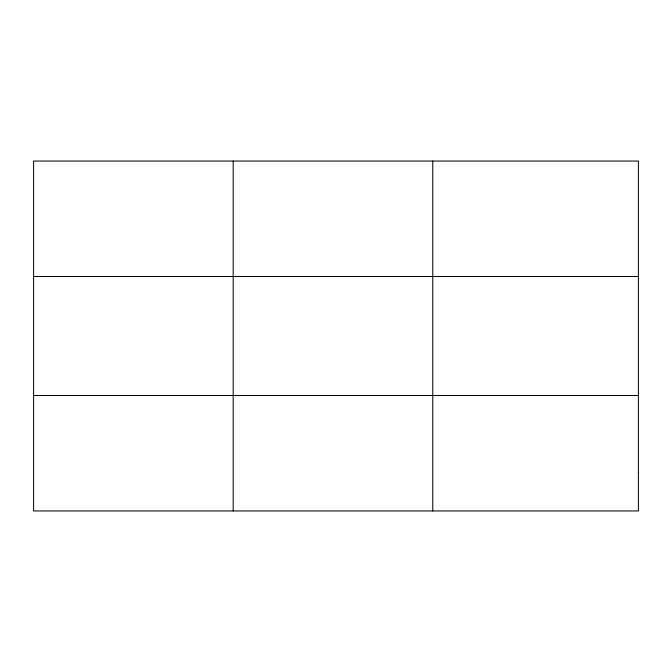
<?xml version="1.0" encoding="UTF-8"?>
<svg xmlns="http://www.w3.org/2000/svg" width="672" height="672" viewBox="0 0 672 672"><rect width="100%" height="100%" fill="white"/><g stroke="black" fill="none" stroke-linecap="round" stroke-linejoin="round"><path stroke-width="1.01" d="M233.184 510.955L233.184 161.045M432.768 510.955L432.768 161.045M33.6 276.511L638.4 276.511M33.6 395.489L638.4 395.489M638.4 472.466L638.4 510.955L33.6 510.955L33.6 161.045L638.4 161.045L638.4 472.466"/></g></svg>
